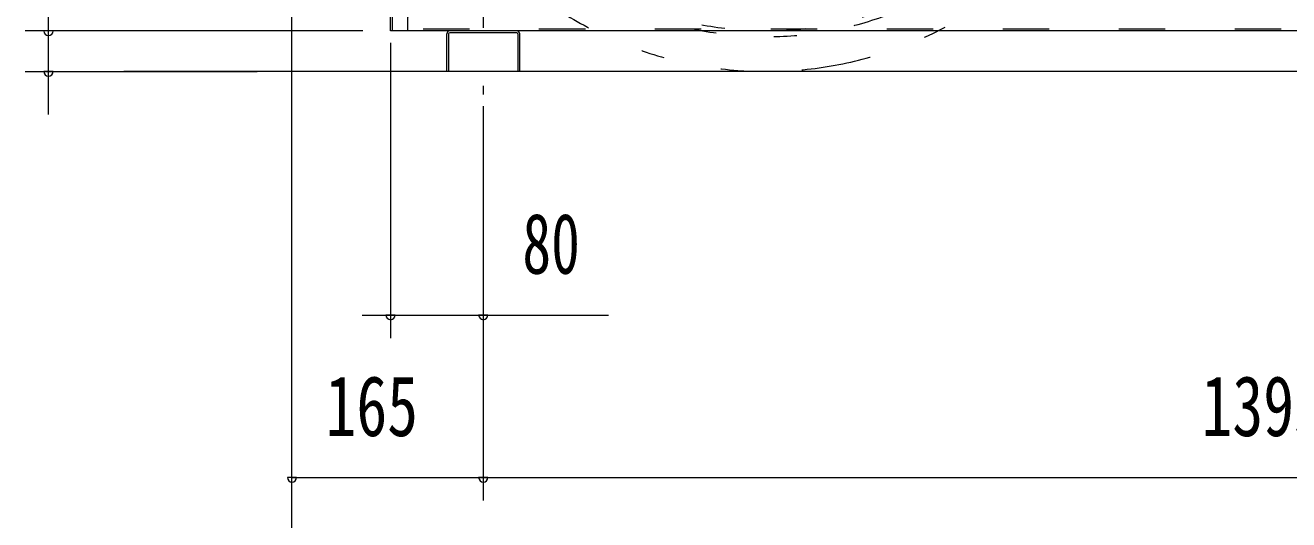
# Model space of a CAD drawing. Units: millimetres, scale not verified. Extents: x -5940 to 5940, y -4200 to 4200.
# Drawn here: x -5212 to -4123, y -2699 to -2273 of the extents above; entities that cross this region are included whole.
import ezdxf
from ezdxf.enums import TextEntityAlignment as Align

# ---------------------------------------------------------------- set-up
doc = ezdxf.new("R2010")
doc.units = ezdxf.units.MM
doc.header["$LTSCALE"] = 10
for name, pattern in [('USER2', [10, 4, -6]), ('USER3', [24, 12, -5, 2, -5]), ('USER4', [25, 6, -5, 2, -5, 2, -5])]:
    doc.linetypes.add(name, pattern=pattern)
for name, color, linetype, lineweight in [('0-2_2-0BOLD', 7, 'Continuous', 18), ('0-3_2-1HIDDEN', 3, 'USER2', 18), ('0-4_2-2CENTER', 3, 'USER3', 18), ('0-6_2-5DIM', 3, 'Continuous', 18), ('0-7_2-6HATCH', 2, 'USER4', 18)]:
    doc.layers.add(name, color=color, linetype=linetype, lineweight=lineweight)
doc.styles.add('ＭＳ ゴシック', font='')
doc.styles.get('ＭＳ ゴシック').set_extended_font_data('MS Gothic')

msp = doc.modelspace()

# ---------------------------------------------------------------- linework, layer by layer
at = {"layer": '0-2_2-0BOLD'}
for p, q in [((-4848.6, -2312.81), (-4848.6, -2280.41)), ((-4847, -2280.41), (-4847, -2312.81)), ((-4788.2, -2279.41), (-4846, -2279.41)), ((-4787.2, -2280.41), (-4787.2, -2312.81)), ((-4785.6, -2312.81), (-4785.6, -2280.41)), ((-3102.1, -2312.81), (-5127.1, -2312.81))]:
    msp.add_line(p, q, dxfattribs=at)
for points in [[(-4897.1, -2277.81), (-4897.1, -2257.81), (-4867.1, -2237.31), (-4832.1, -2237.31)], [(-4832.1, -2239.31), (-3229.1, -2239.31), (-3229.1, -2277.81), (-4897.1, -2277.81)], [(-4882.1, -2277.81), (-4882.1, -2265.73), (-4862.46, -2252.31), (-4867.1, -2237.31)]]:
    msp.add_lwpolyline(points, dxfattribs=at)
for centre, radius, start, end in [((-4846, -2280.41), 2.6, 90, 179.99614), ((-4846, -2280.41), 1, 90, 179.98997), ((-4788.2, -2280.41), 2.6, 0.00386, 90), ((-4788.2, -2280.41), 1, 0.01003, 90)]:
    msp.add_arc(centre, radius, start, end, dxfattribs=at)
at = {"layer": '0-3_2-1HIDDEN'}
msp.add_line((-3229.1, -2276.21), (-4895.5, -2276.21), dxfattribs=at)
msp.add_lwpolyline([(-4895.5, -2277.81), (-4895.5, -2258.66), (-4866.6, -2238.91), (-4832.1, -2238.91)], dxfattribs=at)
at = {"layer": '0-4_2-2CENTER'}
msp.add_line((-4817.1, -2085.27), (-4817.1, -2332.81), dxfattribs=at)
at = {"layer": '0-6_2-5DIM'}
for p, q in [((-4982.1, -2822.81), (-4982.1, -2073.29)), ((-5192.1, -2350), (-5192.1, -2169.81)), ((-4920.93, -2277.81), (-5212.1, -2277.81)), ((-5188.1, -2277.81), (-5196.1, -2277.81)), ((-4897.1, -2288.09), (-4897.1, -2542.81)), ((-5212.1, -2312.81), (-5012.1, -2312.81)), ((-5188.1, -2312.81), (-5196.1, -2312.81)), ((-4817.1, -2342.81), (-4817.1, -2682.81)), ((-4921.6, -2522.81), (-4709.1, -2522.81)), ((-4893.1, -2522.81), (-4901.1, -2522.81)), ((-4813.1, -2522.81), (-4821.1, -2522.81)), ((-4978.1, -2662.81), (-4986.1, -2662.81)), ((-4982.1, -2662.81), (-3102.1, -2662.81)), ((-4813.1, -2662.81), (-4821.1, -2662.81))]:
    msp.add_line(p, q, dxfattribs=at)
for centre in [(-5192.1, -2277.81), (-5192.1, -2312.81), (-4897.1, -2522.81), (-4817.1, -2522.81), (-4982.1, -2662.81), (-4817.1, -2662.81)]:
    msp.add_arc(centre, 4, 180, 0, dxfattribs=at)
at = {"layer": '0-7_2-6HATCH'}
for radius, start, end in [(330.2, 188.54791, 341.67619), (300.2, 189.15703, 340.70764), (295.2, 189.2706, 340.52666)]:
    msp.add_arc((-4572.98, -1982.61), radius, start, end, dxfattribs=at)

# ---------------------------------------------------------------- texts
at = {"layer": '0-6_2-5DIM', "color": 7, "style": 'ＭＳ ゴシック'}
for s, width, p in [('80', 0.7, (-4783.41, -2502.81)), ('165', 0.75, (-4953.15, -2642.81)), ('1395', 0.75, (-4197.67, -2642.81))]:
    msp.add_text(s, height=52.1, dxfattribs=dict(at, width=width)).set_placement(p, align=Align.BOTTOM_LEFT)

doc.saveas('drawing.dxf')
